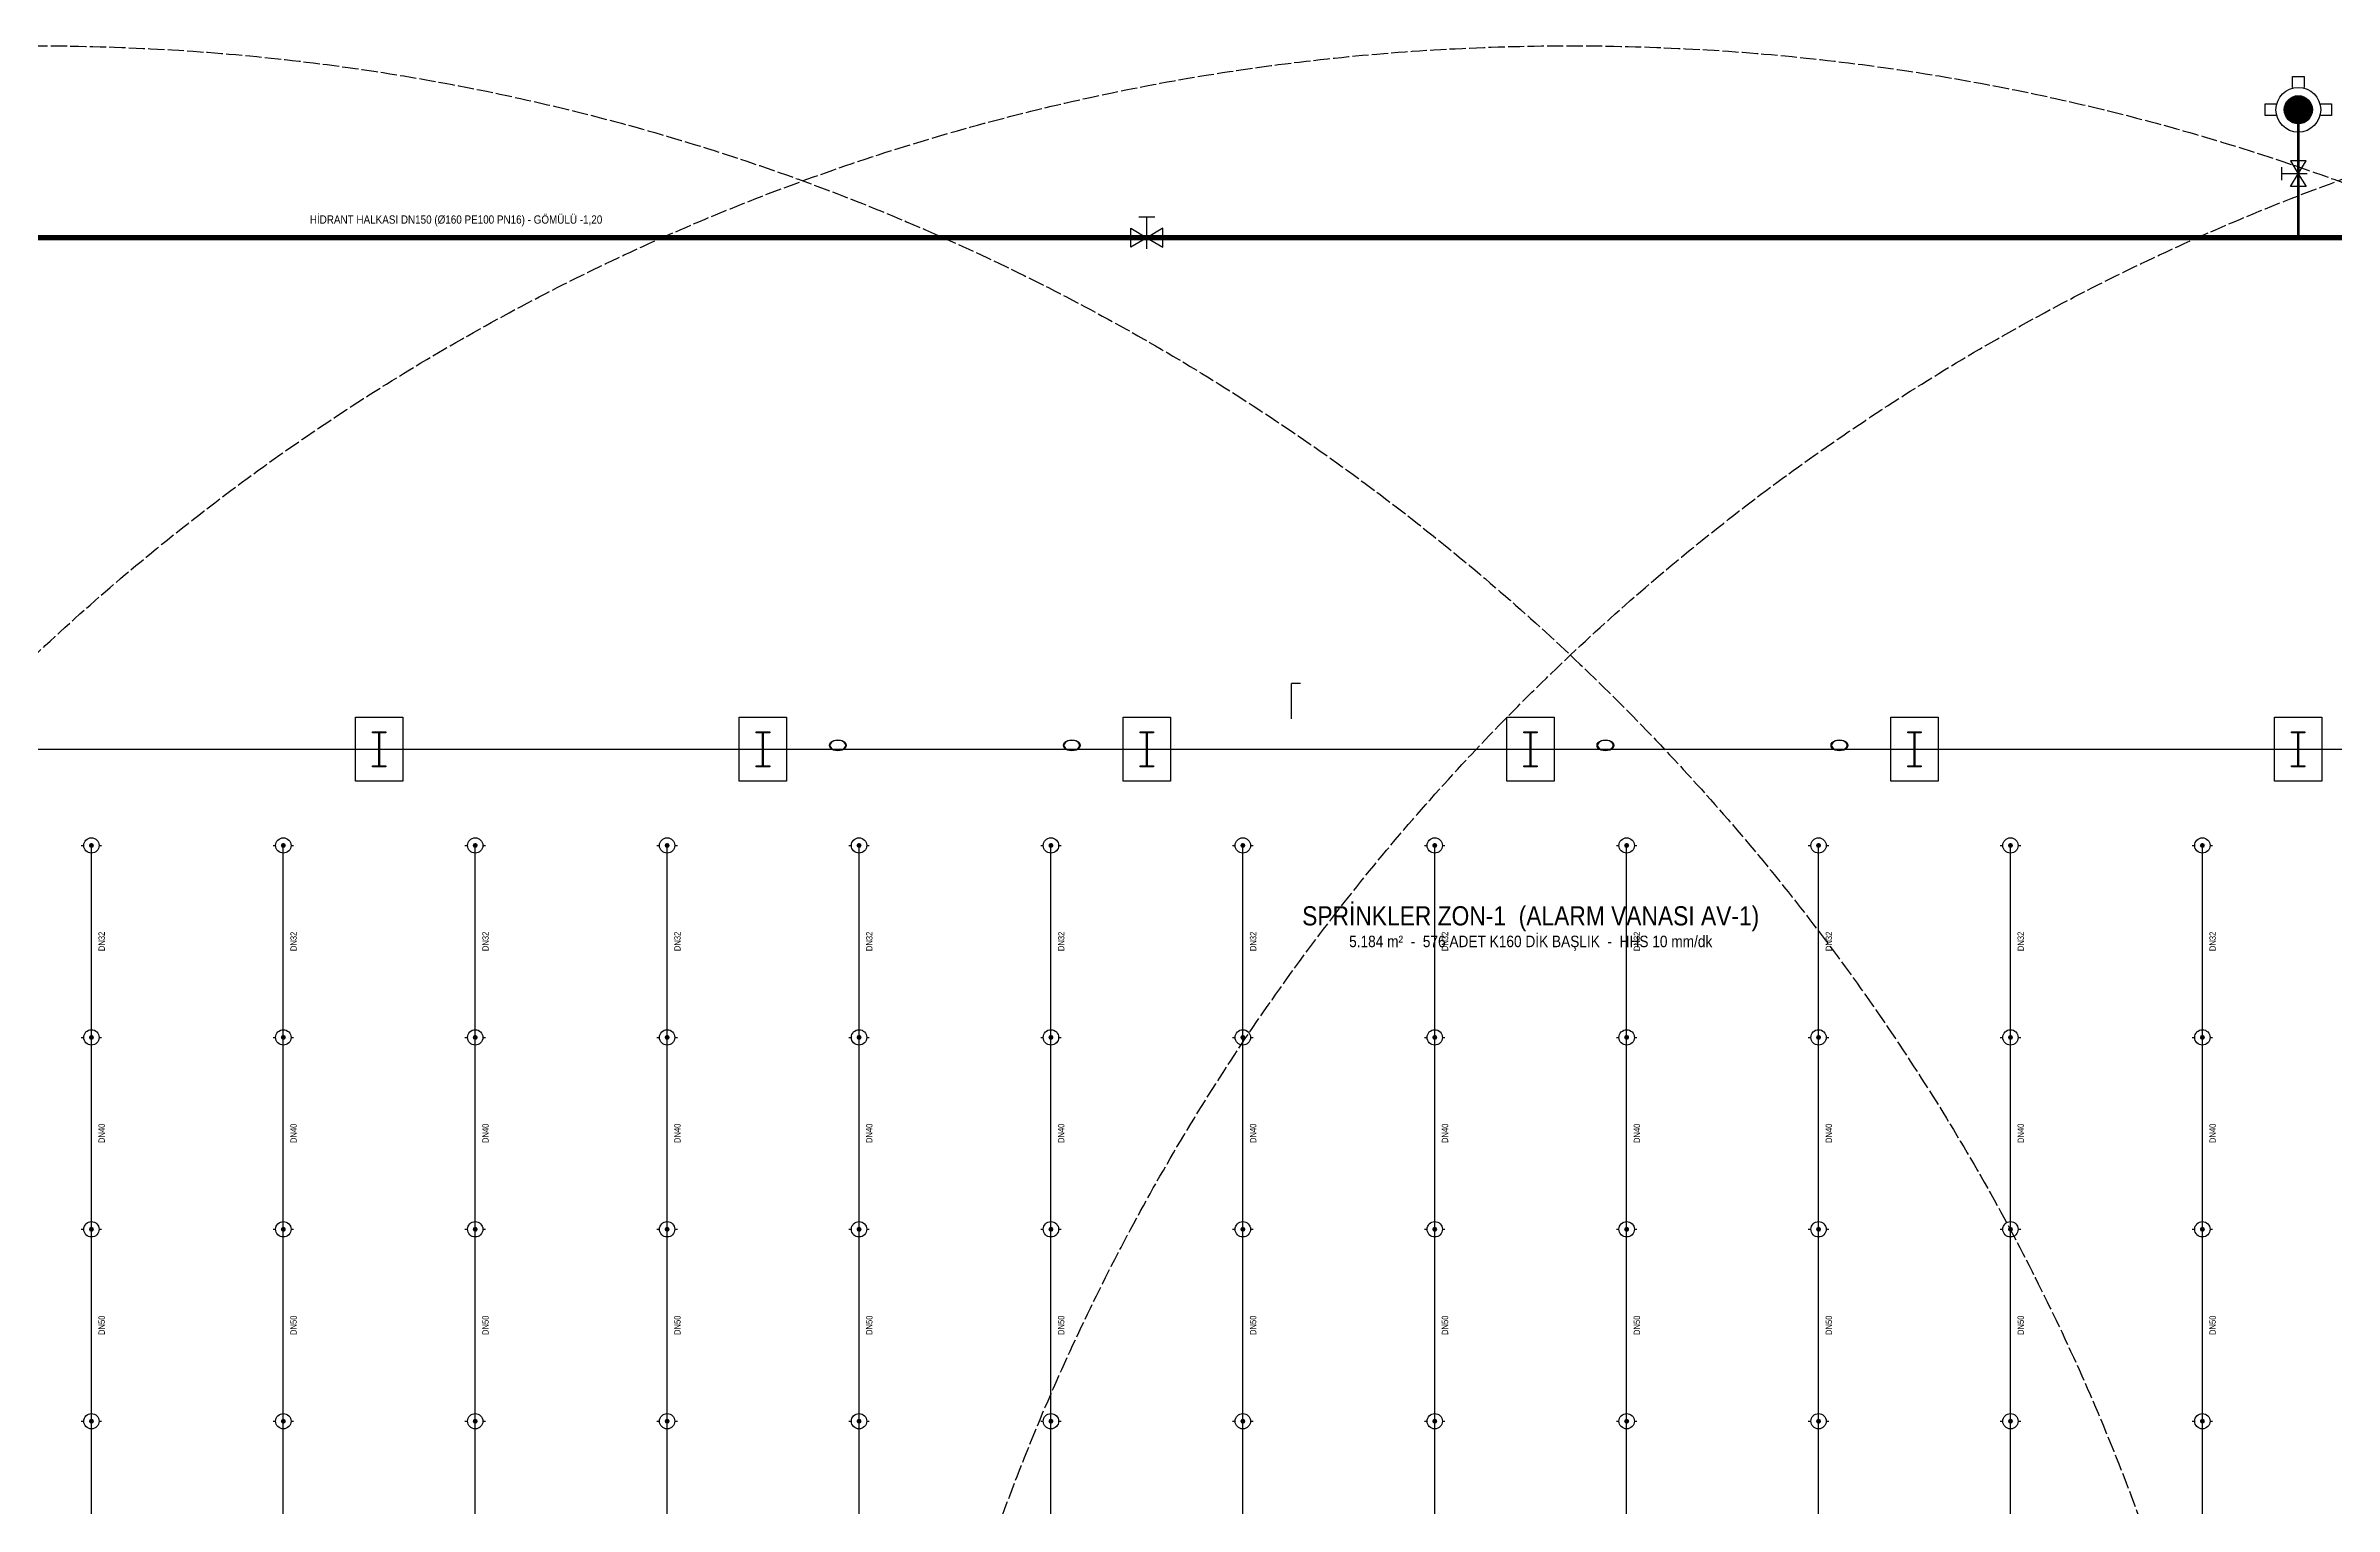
# Model space of a CAD drawing. Header units: centimetres. Extents: x 183171 to 202211, y -17274 to 19108.
# Drawn here: x 186688 to 190265, y 14273 to 16556 of the extents above; entities that cross this region are included whole.
import ezdxf
from ezdxf.enums import TextEntityAlignment as Align

# ---------------------------------------------------------------- set-up
doc = ezdxf.new("R2010")
doc.units = ezdxf.units.CM
doc.header["$LTSCALE"] = 20
doc.linetypes.add('DASHDOT', pattern=[3.556, 2.54, -0.508, 0, -0.508])
doc.linetypes.add('DASHED', pattern=[1.524, 1.27, -0.254])
for name, color, linetype in [('ROTAS-MIMARI', 8, 'CONTINUOUS'), ('ROTAS-MIMARI-AKS', 8, 'CONTINUOUS'), ('ROTAS-MIMARI-KOLON', 8, 'CONTINUOUS'), ('ROTAS-YANGIN-BASLIK', 1, 'CONTINUOUS'), ('ROTAS-YANGIN-CAP', 2, 'CONTINUOUS'), ('ROTAS-YANGIN-DOLAP-ETKI', 9, 'DASHED'), ('ROTAS-YANGIN-HIDRANT', 4, 'CONTINUOUS'), ('ROTAS-YANGIN-HIDRANT-BORU', 4, 'DASHED'), ('ROTAS-YANGIN-SPR-BORU', 1, 'CONTINUOUS'), ('ROTAS-YANGIN-ZON', 3, 'DASHDOT')]:
    doc.layers.add(name, color=color, linetype=linetype)
doc.styles.add('ROTAS', font='arial.ttf')

# ---------------------------------------------------------------- blocks, each defined once
blk = doc.blocks.new('ROTAS-SMB-SPR-DIK')
h = blk.add_hatch(color=256)
h.dxf.hatch_style = 1
h.paths.add_polyline_path([(4, 0), (2.8, 2.8), (0, 4), (-2.8, 2.8), (-4, 0), (-2.8, -2.8), (0, -4), (2.8, -2.8)])
for p, q in [((-16, 0), (-12, 0)), ((12, 0), (16, 0))]:
    blk.add_line(p, q)
blk.add_circle((0, 0), 12)
blk = doc.blocks.new('ROTAS-SMB-KELEBEK')
for p, q in [((-5, 13), (5, 13)), ((0, 7), (0, 13)), ((0, -7), (0, 7))]:
    blk.add_line(p, q)
for points in [[(-10, -6), (-10, 6), (0, 0)], [(10, -6), (10, 6), (0, 0)]]:
    blk.add_lwpolyline(points, close=True)
blk = doc.blocks.new('ROTAS-SMB-HIDRANT')
h = blk.add_hatch(color=256)
h.dxf.hatch_style = 1
h.paths.add_polyline_path([(22, 0), (19.1, 11), (11, 19.1), (0, 22), (-11, 19.1), (-19.1, 11), (-22, 0), (-19.1, -11), (-11, -19.1), (0, -22), (11, -19.1), (19.1, -11)])
for points in [[(-9, 35), (-9, 52), (9, 52), (9, 35)], [(-35, -9), (-52, -9), (-52, 9), (-35, 9)], [(35, 9), (52, 9), (52, -9), (35, -9)]]:
    blk.add_lwpolyline(points)
for radius in [35, 22]:
    blk.add_circle((0, 0), radius)

msp = doc.modelspace()

# ---------------------------------------------------------------- linework, layer by layer
at = {"layer": 'ROTAS-MIMARI'}
for points in [[(188635.3, 15503.7), (188635.3, 15558.9)], [(188649.2, 15558.9), (188635.3, 15558.9)], [(187245.8, 15406.3), (187171.8, 15406.3), (187171.8, 15506.3), (187245.8, 15506.3), (187245.8, 15406.3)], [(187845.8, 15406.3), (187771.8, 15406.3), (187771.8, 15506.3), (187845.8, 15506.3), (187845.8, 15406.3)], [(188445.8, 15406.3), (188371.8, 15406.3), (188371.8, 15506.3), (188445.8, 15506.3), (188445.8, 15406.3)], [(189045.8, 15406.3), (188971.8, 15406.3), (188971.8, 15506.3), (189045.8, 15506.3), (189045.8, 15406.3)], [(189645.8, 15406.3), (189571.8, 15406.3), (189571.8, 15506.3), (189645.8, 15506.3), (189645.8, 15406.3)], [(190245.8, 15406.3), (190171.8, 15406.3), (190171.8, 15506.3), (190245.8, 15506.3), (190245.8, 15406.3)]]:
    msp.add_lwpolyline(points, dxfattribs=at)
at = {"layer": 'ROTAS-MIMARI-AKS'}
msp.add_lwpolyline([(184958.8, 15456.3), (200258.8, 15456.3)], dxfattribs=at)
at = {"layer": 'ROTAS-MIMARI-KOLON'}
for points in [[(187198.3, 15483.8), (187198.3, 15483.8)], [(187198.3, 15482), (187198.3, 15483.8)], [(187198.3, 15483.8), (187219.3, 15483.8)], [(187208.2, 15482), (187198.3, 15482)], [(187208.2, 15430.5), (187208.2, 15482)], [(187219.3, 15482), (187209.3, 15482)], [(187209.3, 15482), (187209.3, 15430.5)], [(187219.3, 15483.8), (187219.3, 15482)], [(187798.3, 15483.8), (187798.3, 15483.8)], [(187798.3, 15482), (187798.3, 15483.8)], [(187798.3, 15483.8), (187819.3, 15483.8)], [(187808.2, 15482), (187798.3, 15482)], [(187808.2, 15430.5), (187808.2, 15482)], [(187819.3, 15482), (187809.3, 15482)], [(187809.3, 15482), (187809.3, 15430.5)], [(187819.3, 15483.8), (187819.3, 15482)], [(187912.7, 15462.5), (187913.1, 15464.7)], [(187913.1, 15460.3), (187912.7, 15462.5)], [(187913.8, 15463.1), (187913, 15463.9)], [(187913.1, 15464.7), (187914.5, 15466.7)], [(187914.5, 15458.3), (187913.1, 15460.3)], [(187914.1, 15464.5), (187913.6, 15462.5)], [(187913.6, 15462.5), (187914.1, 15460.5)], [(187915.3, 15466.4), (187914.1, 15464.5)], [(187914.1, 15460.5), (187915.3, 15458.6)], [(187914.5, 15466.7), (187916.6, 15468.5)], [(187916.6, 15456.6), (187914.5, 15458.3)], [(187917.2, 15468), (187915.3, 15466.4)], [(187915.3, 15458.6), (187917.2, 15457)], [(187916.6, 15468.5), (187919.3, 15469.8)], [(187919.3, 15455.2), (187916.6, 15456.6)], [(187919.8, 15469.3), (187917.2, 15468)], [(187917.2, 15457), (187919.8, 15455.7)], [(187919.3, 15469.8), (187922.5, 15470.6)], [(187922.5, 15454.4), (187919.3, 15455.2)], [(187922.7, 15470.1), (187919.8, 15469.3)], [(187919.8, 15455.7), (187922.7, 15455)], [(187922.5, 15454.4), (187921.6, 15455.3)], [(187922.5, 15470.6), (187925.9, 15470.9)], [(187925.9, 15470.3), (187922.7, 15470.1)], [(187922.7, 15455), (187925.9, 15454.7)], [(187925.9, 15470.9), (187929.3, 15470.6)], [(187929.1, 15470.1), (187925.9, 15470.3)], [(187925.9, 15454.7), (187929.1, 15455)], [(187932, 15469.3), (187929.1, 15470.1)], [(187929.1, 15455), (187932, 15455.7)], [(187929.3, 15470.6), (187932.5, 15469.8)], [(187932.5, 15455.2), (187929.3, 15454.4)], [(187934.5, 15468), (187932, 15469.3)], [(187932, 15455.7), (187934.5, 15457)], [(187932.5, 15469.8), (187935.2, 15468.5)], [(187935.2, 15456.6), (187932.5, 15455.2)], [(187938.6, 15464.7), (187934.5, 15468.8)], [(187936.5, 15466.4), (187934.5, 15468)], [(187934.5, 15457), (187936.5, 15458.6)], [(187935.2, 15468.5), (187937.3, 15466.7)], [(187937.3, 15458.3), (187935.2, 15456.6)], [(187937.7, 15464.5), (187936.5, 15466.4)], [(187936.5, 15458.6), (187937.7, 15460.5)], [(187937.3, 15466.7), (187938.6, 15464.7)], [(187938.6, 15460.3), (187937.3, 15458.3)], [(187938.1, 15462.5), (187937.7, 15464.5)], [(187937.7, 15460.5), (187938.1, 15462.5)], [(187938.6, 15464.7), (187938.6, 15464.7)], [(187938.6, 15464.7), (187939.1, 15462.5)], [(187939.1, 15462.5), (187938.6, 15460.3)], [(188278.5, 15462.5), (188278.9, 15464.7)], [(188278.9, 15460.3), (188278.5, 15462.5)], [(188279.6, 15463.1), (188278.8, 15463.9)], [(188278.9, 15464.7), (188280.3, 15466.7)], [(188280.3, 15458.3), (188278.9, 15460.3)], [(188279.8, 15464.5), (188279.4, 15462.5)], [(188279.4, 15462.5), (188279.8, 15460.5)], [(188281.1, 15466.4), (188279.8, 15464.5)], [(188279.8, 15460.5), (188281.1, 15458.6)], [(188280.3, 15466.7), (188282.4, 15468.5)], [(188282.4, 15456.6), (188280.3, 15458.3)], [(188283, 15468), (188281.1, 15466.4)], [(188281.1, 15458.6), (188283, 15457)], [(188282.4, 15468.5), (188285.1, 15469.8)], [(188285.1, 15455.2), (188282.4, 15456.6)], [(188285.6, 15469.3), (188283, 15468)], [(188283, 15457), (188285.6, 15455.7)], [(188285.1, 15469.8), (188288.3, 15470.6)], [(188288.3, 15454.4), (188285.1, 15455.2)], [(188288.5, 15470.1), (188285.6, 15469.3)], [(188285.6, 15455.7), (188288.5, 15455)], [(188288.3, 15454.4), (188287.4, 15455.3)], [(188288.3, 15470.6), (188291.7, 15470.9)], [(188291.7, 15470.3), (188288.5, 15470.1)], [(188288.5, 15455), (188291.7, 15454.7)], [(188291.7, 15470.9), (188295.1, 15470.6)], [(188294.9, 15470.1), (188291.7, 15470.3)], [(188291.7, 15454.7), (188294.9, 15455)], [(188297.8, 15469.3), (188294.9, 15470.1)], [(188294.9, 15455), (188297.8, 15455.7)], [(188295.1, 15470.6), (188298.3, 15469.8)], [(188298.3, 15455.2), (188295.1, 15454.4)], [(188300.3, 15468), (188297.8, 15469.3)], [(188297.8, 15455.7), (188300.3, 15457)], [(188298.3, 15469.8), (188301, 15468.5)], [(188301, 15456.6), (188298.3, 15455.2)], [(188304.4, 15464.7), (188300.3, 15468.8)], [(188302.3, 15466.4), (188300.3, 15468)], [(188300.3, 15457), (188302.3, 15458.6)], [(188301, 15468.5), (188303.1, 15466.7)], [(188303.1, 15458.3), (188301, 15456.6)], [(188303.5, 15464.5), (188302.3, 15466.4)], [(188302.3, 15458.6), (188303.5, 15460.5)], [(188303.1, 15466.7), (188304.4, 15464.7)], [(188304.4, 15460.3), (188303.1, 15458.3)], [(188303.9, 15462.5), (188303.5, 15464.5)], [(188303.5, 15460.5), (188303.9, 15462.5)], [(188304.4, 15464.7), (188304.9, 15462.5)], [(188304.9, 15462.5), (188304.4, 15460.3)], [(188398.3, 15482), (188398.3, 15483.8)], [(188398.3, 15483.8), (188419.3, 15483.8)], [(188408.2, 15482), (188398.3, 15482)], [(188408.2, 15430.5), (188408.2, 15482)], [(188419.3, 15482), (188409.3, 15482)], [(188409.3, 15482), (188409.3, 15430.5)], [(188419.3, 15483.8), (188419.3, 15482)], [(188998.3, 15483.8), (188998.3, 15483.8)], [(188998.3, 15482), (188998.3, 15483.8)], [(188998.3, 15483.8), (189019.3, 15483.8)], [(189008.2, 15482), (188998.3, 15482)], [(189008.2, 15430.5), (189008.2, 15482)], [(189019.3, 15482), (189009.3, 15482)], [(189009.3, 15482), (189009.3, 15430.5)], [(189019.3, 15483.8), (189019.3, 15482)], [(189112.7, 15462.5), (189113.1, 15464.7)], [(189113.1, 15460.3), (189112.7, 15462.5)], [(189113.8, 15463.1), (189113, 15463.9)], [(189113.1, 15464.7), (189114.5, 15466.7)], [(189114.5, 15458.3), (189113.1, 15460.3)], [(189114.1, 15464.5), (189113.6, 15462.5)], [(189113.6, 15462.5), (189114.1, 15460.5)], [(189115.3, 15466.4), (189114.1, 15464.5)], [(189114.1, 15460.5), (189115.3, 15458.6)], [(189114.5, 15466.7), (189116.6, 15468.5)], [(189116.6, 15456.6), (189114.5, 15458.3)], [(189117.2, 15468), (189115.3, 15466.4)], [(189115.3, 15458.6), (189117.2, 15457)], [(189116.6, 15468.5), (189119.3, 15469.8)], [(189119.3, 15455.2), (189116.6, 15456.6)], [(189119.8, 15469.3), (189117.2, 15468)], [(189117.2, 15457), (189119.8, 15455.7)], [(189119.3, 15469.8), (189122.5, 15470.6)], [(189122.5, 15454.4), (189119.3, 15455.2)], [(189122.7, 15470.1), (189119.8, 15469.3)], [(189119.8, 15455.7), (189122.7, 15455)], [(189122.5, 15454.4), (189121.6, 15455.3)], [(189122.5, 15470.6), (189125.9, 15470.9)], [(189125.9, 15470.3), (189122.7, 15470.1)], [(189122.7, 15455), (189125.9, 15454.7)], [(189125.9, 15470.9), (189129.3, 15470.6)], [(189129.1, 15470.1), (189125.9, 15470.3)], [(189125.9, 15454.7), (189129.1, 15455)], [(189132, 15469.3), (189129.1, 15470.1)], [(189129.1, 15455), (189132, 15455.7)], [(189129.3, 15470.6), (189132.5, 15469.8)], [(189132.5, 15455.2), (189129.3, 15454.4)], [(189134.5, 15468), (189132, 15469.3)], [(189132, 15455.7), (189134.5, 15457)], [(189132.5, 15469.8), (189135.2, 15468.5)], [(189135.2, 15456.6), (189132.5, 15455.2)], [(189138.6, 15464.7), (189134.5, 15468.8)], [(189136.5, 15466.4), (189134.5, 15468)], [(189134.5, 15457), (189136.5, 15458.6)], [(189135.2, 15468.5), (189137.3, 15466.7)], [(189137.3, 15458.3), (189135.2, 15456.6)], [(189137.7, 15464.5), (189136.5, 15466.4)], [(189136.5, 15458.6), (189137.7, 15460.5)], [(189137.3, 15466.7), (189138.6, 15464.7)], [(189138.6, 15460.3), (189137.3, 15458.3)], [(189138.1, 15462.5), (189137.7, 15464.5)], [(189137.7, 15460.5), (189138.1, 15462.5)], [(189138.6, 15464.7), (189139.1, 15462.5)], [(189139.1, 15462.5), (189138.6, 15460.3)], [(189478.5, 15462.5), (189478.9, 15464.7)], [(189478.9, 15460.3), (189478.5, 15462.5)], [(189479.6, 15463.1), (189478.8, 15463.9)], [(189478.9, 15464.7), (189480.3, 15466.7)], [(189480.3, 15458.3), (189478.9, 15460.3)], [(189479.8, 15464.5), (189479.4, 15462.5)], [(189479.4, 15462.5), (189479.8, 15460.5)], [(189481.1, 15466.4), (189479.8, 15464.5)], [(189479.8, 15460.5), (189481.1, 15458.6)], [(189480.3, 15466.7), (189482.4, 15468.5)], [(189482.4, 15456.6), (189480.3, 15458.3)], [(189483, 15468), (189481.1, 15466.4)], [(189481.1, 15458.6), (189483, 15457)], [(189482.4, 15468.5), (189485.1, 15469.8)], [(189485.1, 15455.2), (189482.4, 15456.6)], [(189485.6, 15469.3), (189483, 15468)], [(189483, 15457), (189485.6, 15455.7)], [(189485.1, 15469.8), (189488.3, 15470.6)], [(189488.3, 15454.4), (189485.1, 15455.2)], [(189488.5, 15470.1), (189485.6, 15469.3)], [(189485.6, 15455.7), (189488.5, 15455)], [(189488.3, 15454.4), (189487.4, 15455.3)], [(189488.3, 15470.6), (189491.7, 15470.9)], [(189491.7, 15470.3), (189488.5, 15470.1)], [(189488.5, 15455), (189491.7, 15454.7)], [(189491.7, 15470.9), (189495.1, 15470.6)], [(189494.9, 15470.1), (189491.7, 15470.3)], [(189491.7, 15454.7), (189494.9, 15455)], [(189497.8, 15469.3), (189494.9, 15470.1)], [(189494.9, 15455), (189497.8, 15455.7)], [(189495.1, 15470.6), (189498.3, 15469.8)], [(189498.3, 15455.2), (189495.1, 15454.4)], [(189500.3, 15468), (189497.8, 15469.3)], [(189497.8, 15455.7), (189500.3, 15457)], [(189498.3, 15469.8), (189501, 15468.5)], [(189501, 15456.6), (189498.3, 15455.2)], [(189504.4, 15464.7), (189500.3, 15468.8)], [(189502.3, 15466.4), (189500.3, 15468)], [(189500.3, 15457), (189502.3, 15458.6)], [(189501, 15468.5), (189503.1, 15466.7)], [(189503.1, 15458.3), (189501, 15456.6)], [(189503.5, 15464.5), (189502.3, 15466.4)], [(189502.3, 15458.6), (189503.5, 15460.5)], [(189503.1, 15466.7), (189504.4, 15464.7)], [(189504.4, 15460.3), (189503.1, 15458.3)], [(189503.9, 15462.5), (189503.5, 15464.5)], [(189503.5, 15460.5), (189503.9, 15462.5)], [(189504.4, 15464.7), (189504.9, 15462.5)], [(189504.9, 15462.5), (189504.4, 15460.3)], [(189598.3, 15482), (189598.3, 15483.8)], [(189598.3, 15483.8), (189619.3, 15483.8)], [(189608.2, 15482), (189598.3, 15482)], [(189608.2, 15430.5), (189608.2, 15482)], [(189619.3, 15482), (189609.3, 15482)], [(189609.3, 15482), (189609.3, 15430.5)], [(189619.3, 15483.8), (189619.3, 15482)], [(190198.3, 15482), (190198.3, 15483.8)], [(190198.3, 15483.8), (190219.3, 15483.8)], [(190208.2, 15482), (190198.3, 15482)], [(190208.2, 15430.5), (190208.2, 15482)], [(190219.3, 15482), (190209.3, 15482)], [(190209.3, 15482), (190209.3, 15430.5)], [(190219.3, 15483.8), (190219.3, 15482)], [(187198.3, 15428.8), (187198.3, 15430.5)], [(187198.3, 15430.5), (187208.2, 15430.5)], [(187219.3, 15428.8), (187198.3, 15428.8)], [(187209.3, 15430.5), (187219.3, 15430.5)], [(187219.3, 15430.5), (187219.3, 15428.8)], [(187798.3, 15428.8), (187798.3, 15430.5)], [(187798.3, 15430.5), (187808.2, 15430.5)], [(187819.3, 15428.8), (187798.3, 15428.8)], [(187809.3, 15430.5), (187819.3, 15430.5)], [(187819.3, 15430.5), (187819.3, 15428.8)], [(187925.9, 15454.1), (187922.5, 15454.4)], [(187929.3, 15454.4), (187925.9, 15454.1)], [(188291.7, 15454.1), (188288.3, 15454.4)], [(188295.1, 15454.4), (188291.7, 15454.1)], [(188398.3, 15428.8), (188398.3, 15430.5)], [(188398.3, 15430.5), (188408.2, 15430.5)], [(188419.3, 15428.8), (188398.3, 15428.8)], [(188409.3, 15430.5), (188419.3, 15430.5)], [(188419.3, 15430.5), (188419.3, 15428.8)], [(188998.3, 15428.8), (188998.3, 15430.5)], [(188998.3, 15430.5), (189008.2, 15430.5)], [(189019.3, 15428.8), (188998.3, 15428.8)], [(189009.3, 15430.5), (189019.3, 15430.5)], [(189019.3, 15430.5), (189019.3, 15428.8)], [(189125.9, 15454.1), (189122.5, 15454.4)], [(189129.3, 15454.4), (189125.9, 15454.1)], [(189491.7, 15454.1), (189488.3, 15454.4)], [(189495.1, 15454.4), (189491.7, 15454.1)], [(189598.3, 15428.8), (189598.3, 15430.5)], [(189598.3, 15430.5), (189608.2, 15430.5)], [(189619.3, 15428.8), (189598.3, 15428.8)], [(189609.3, 15430.5), (189619.3, 15430.5)], [(189619.3, 15430.5), (189619.3, 15428.8)], [(190198.3, 15428.8), (190198.3, 15430.5)], [(190198.3, 15430.5), (190208.2, 15430.5)], [(190219.3, 15428.8), (190198.3, 15428.8)], [(190209.3, 15430.5), (190219.3, 15430.5)], [(190219.3, 15430.5), (190219.3, 15428.8)]]:
    msp.add_lwpolyline(points, dxfattribs=at)
at = {"layer": 'ROTAS-YANGIN-DOLAP-ETKI'}
for centre in [(186671, 13056), (189071, 13056), (191471, 13056)]:
    msp.add_circle(centre, 3500, dxfattribs=at)
at = {"layer": 'ROTAS-YANGIN-HIDRANT-BORU', "const_width": 4}
msp.add_lwpolyline([(190209, 16256), (190209, 16456)], dxfattribs=at)
at = {"layer": 'ROTAS-YANGIN-HIDRANT-BORU', "const_width": 8}
msp.add_lwpolyline([(184609, 7456), (200609, 7456), (200609, 16256), (184609, 16256)], close=True, dxfattribs=at)
at = {"layer": 'ROTAS-YANGIN-SPR-BORU'}
for p, q in [((186759, 15006), (186759, 15306)), ((187059, 15006), (187059, 15306)), ((187359, 15006), (187359, 15306)), ((187659, 15006), (187659, 15306)), ((187959, 15006), (187959, 15306)), ((188259, 15006), (188259, 15306)), ((188559, 15006), (188559, 15306)), ((188859, 15006), (188859, 15306)), ((189159, 15006), (189159, 15306)), ((189459, 15006), (189459, 15306)), ((189759, 15006), (189759, 15306)), ((190059, 15006), (190059, 15306)), ((186759, 14706), (186759, 15006)), ((187059, 14706), (187059, 15006)), ((187359, 14706), (187359, 15006)), ((187659, 14706), (187659, 15006)), ((187959, 14706), (187959, 15006)), ((188259, 14706), (188259, 15006)), ((188559, 14706), (188559, 15006)), ((188859, 14706), (188859, 15006)), ((189159, 14706), (189159, 15006)), ((189459, 14706), (189459, 15006)), ((189759, 14706), (189759, 15006)), ((190059, 14706), (190059, 15006)), ((186759, 14406), (186759, 14706)), ((187059, 14406), (187059, 14706)), ((187359, 14406), (187359, 14706)), ((187659, 14406), (187659, 14706)), ((187959, 14406), (187959, 14706)), ((188259, 14406), (188259, 14706)), ((188559, 14406), (188559, 14706)), ((188859, 14406), (188859, 14706)), ((189159, 14406), (189159, 14706)), ((189459, 14406), (189459, 14706)), ((189759, 14406), (189759, 14706)), ((190059, 14406), (190059, 14706)), ((186759, 14106), (186759, 14406)), ((187059, 14106), (187059, 14406)), ((187359, 14106), (187359, 14406)), ((187659, 14106), (187659, 14406)), ((187959, 14106), (187959, 14406)), ((188259, 14106), (188259, 14406)), ((188559, 14106), (188559, 14406)), ((188859, 14106), (188859, 14406)), ((189159, 14106), (189159, 14406)), ((189459, 14106), (189459, 14406)), ((189759, 14106), (189759, 14406)), ((190059, 14106), (190059, 14406))]:
    msp.add_line(p, q, dxfattribs=at)

# ---------------------------------------------------------------- block references
at = {"layer": 'ROTAS-YANGIN-BASLIK'}
for p in [(186759, 15306), (187059, 15306), (187359, 15306), (187659, 15306), (187959, 15306), (188259, 15306), (188559, 15306), (188859, 15306), (189159, 15306), (189459, 15306), (189759, 15306), (190059, 15306), (186759, 15006), (187059, 15006), (187359, 15006), (187659, 15006), (187959, 15006), (188259, 15006), (188559, 15006), (188859, 15006), (189159, 15006), (189459, 15006), (189759, 15006), (190059, 15006), (186759, 14706), (187059, 14706), (187359, 14706), (187659, 14706), (187959, 14706), (188259, 14706), (188559, 14706), (188859, 14706), (189159, 14706), (189459, 14706), (189759, 14706), (190059, 14706), (186759, 14406), (187059, 14406), (187359, 14406), (187659, 14406), (187959, 14406), (188259, 14406), (188559, 14406), (188859, 14406), (189159, 14406), (189459, 14406), (189759, 14406), (190059, 14406)]:
    msp.add_blockref('ROTAS-SMB-SPR-DIK', p, dxfattribs=at)
at = {"layer": 'ROTAS-YANGIN-HIDRANT'}
msp.add_blockref('ROTAS-SMB-HIDRANT', (190209, 16456), dxfattribs=at)
at = {"layer": 'ROTAS-YANGIN-HIDRANT', "xscale": 2, "yscale": 2, "rotation": 90}
msp.add_blockref('ROTAS-SMB-KELEBEK', (190209, 16356), dxfattribs=at)
at = {"layer": 'ROTAS-YANGIN-HIDRANT', "xscale": 2.5, "yscale": 2.5}
msp.add_blockref('ROTAS-SMB-KELEBEK', (188409, 16256), dxfattribs=at)

# ---------------------------------------------------------------- texts
at = {"layer": 'ROTAS-YANGIN-CAP', "style": 'ROTAS', "width": 0.85}
msp.add_text('HİDRANT HALKASI DN150 (Ø160 PE100 PN16) - GÖMÜLÜ -1,20', height=13, dxfattribs=at).set_placement((187329, 16274), align=Align.BOTTOM_CENTER)
for s, p in [('DN32', (186775, 15156)), ('DN32', (187075, 15156)), ('DN32', (187375, 15156)), ('DN32', (187675, 15156)), ('DN32', (187975, 15156)), ('DN32', (188275, 15156)), ('DN32', (188575, 15156)), ('DN32', (188875, 15156)), ('DN32', (189175, 15156)), ('DN32', (189475, 15156)), ('DN32', (189775, 15156)), ('DN32', (190075, 15156)), ('DN40', (186775, 14856)), ('DN40', (187075, 14856)), ('DN40', (187375, 14856)), ('DN40', (187675, 14856)), ('DN40', (187975, 14856)), ('DN40', (188275, 14856)), ('DN40', (188575, 14856)), ('DN40', (188875, 14856)), ('DN40', (189175, 14856)), ('DN40', (189475, 14856)), ('DN40', (189775, 14856)), ('DN40', (190075, 14856)), ('DN50', (186775, 14556)), ('DN50', (187075, 14556)), ('DN50', (187375, 14556)), ('DN50', (187675, 14556)), ('DN50', (187975, 14556)), ('DN50', (188275, 14556)), ('DN50', (188575, 14556)), ('DN50', (188875, 14556)), ('DN50', (189175, 14556)), ('DN50', (189475, 14556)), ('DN50', (189775, 14556)), ('DN50', (190075, 14556))]:
    msp.add_text(s, height=10, rotation=90, dxfattribs=at).set_placement(p, align=Align.MIDDLE_CENTER)
at = {"layer": 'ROTAS-YANGIN-ZON', "style": 'ROTAS', "width": 0.85}
for s, height, p in [('SPRİNKLER ZON-1  (ALARM VANASI AV-1)', 30, (189009, 15196)), ('5.184 m²  -  576 ADET K160 DİK BAŞLIK  -  HHS 10 mm/dk', 18, (189009, 15156))]:
    msp.add_text(s, height=height, dxfattribs=at).set_placement(p, align=Align.MIDDLE_CENTER)

doc.saveas('drawing.dxf')
